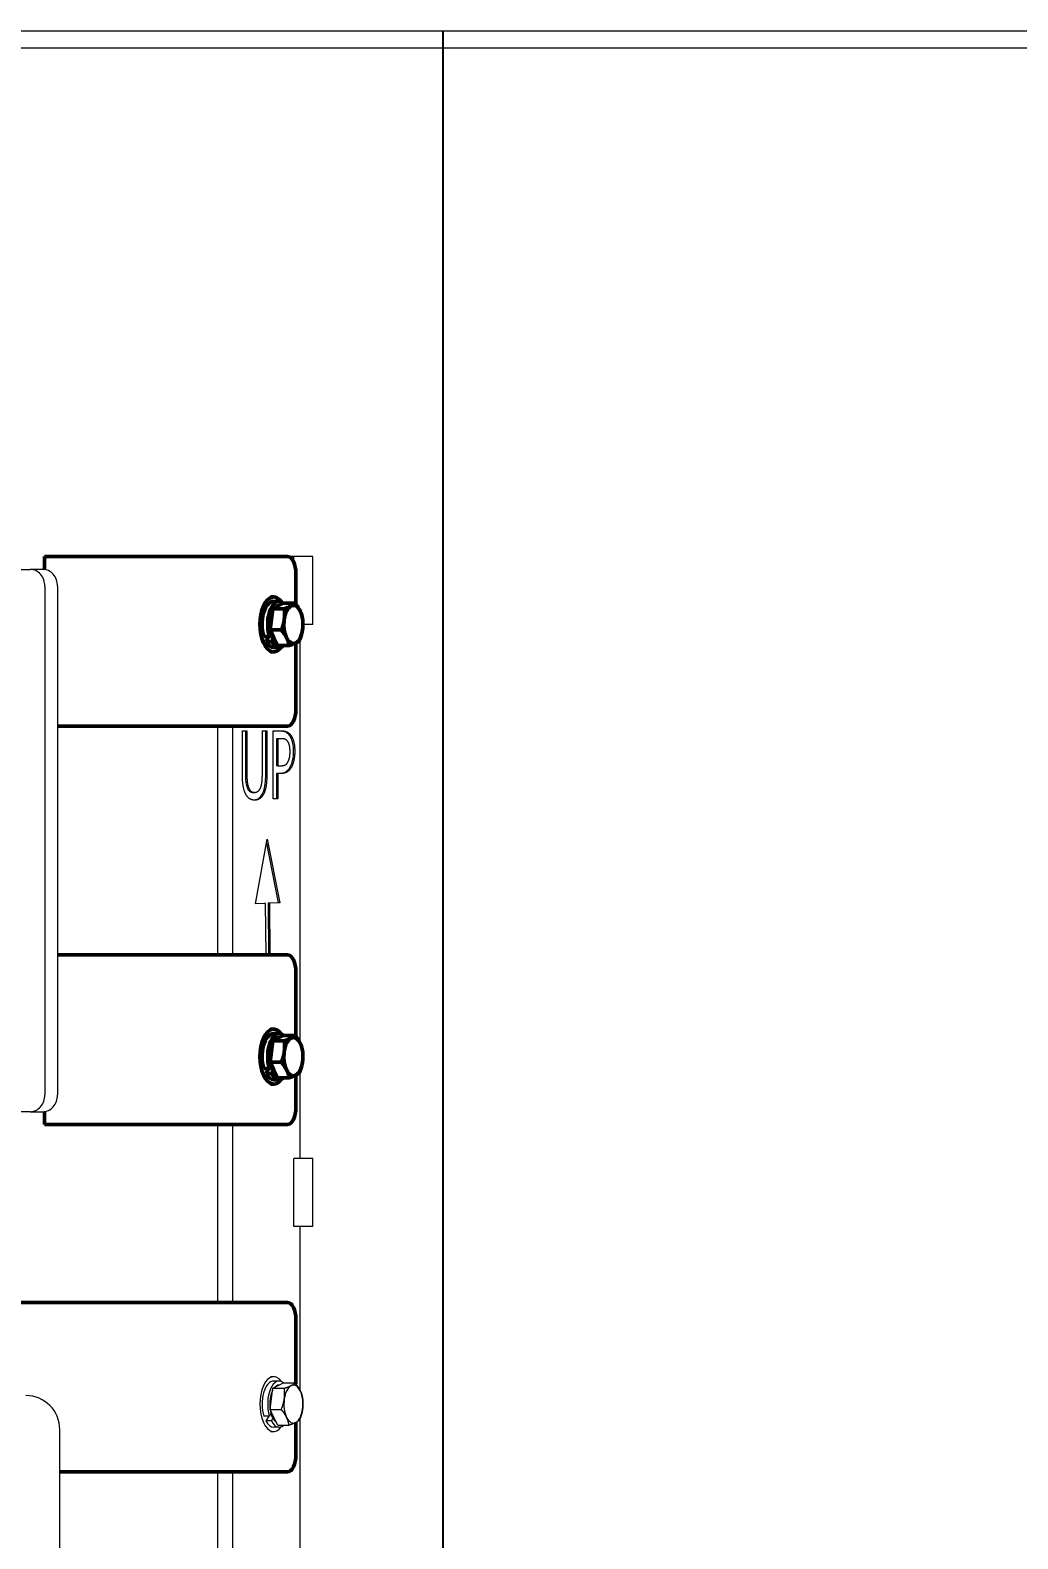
# Model space of a CAD drawing. Header units: inches. Extents: x 17 to 469, y 7 to 301.
# Drawn here: x 353.88 to 368.45, y 93.52 to 115.77 of the extents above; entities that cross this region are included whole.
import ezdxf

# ---------------------------------------------------------------- set-up
doc = ezdxf.new("R2010")
doc.units = ezdxf.units.IN
doc.header["$LTSCALE"] = 14
doc.header["$MEASUREMENT"] = 0
doc.layers.add('Dimension (ANSI)', color=7, linetype='Continuous', lineweight=25)
doc.layers.add('Visible (ANSI)', color=7, linetype='Continuous', lineweight=50)
doc.styles.add('MEMCOR Medium', font='arial.ttf')
doc.dimstyles.new('Default (ANSI)', dxfattribs={"dimscale": 14, "dimtxt": 0.15, "dimasz": 0.098425, "dimexe": 0.125, "dimexo": 0.0625, "dimgap": 0.031496, "dimtad": 0, "dimtih": 1, "dimtoh": 1, "dimdec": 4, "dimrnd": 1e-08, "dimzin": 3, "dimdsep": 46, "dimlunit": 5, "dimtxsty": 'MEMCOR Medium', "dimcen": 0.09, "dimdle": 0.393701, "dimclrd": 256, "dimclre": 256, "dimclrt": 256, "dimadec": 0, "dimazin": 1, "dimtfac": 0.8, "dimtofl": 0, "dimtmove": 0, "dimatfit": 3, "dimfxl": 1, "dimfrac": 1, "dimtolj": 1, "dimtzin": 4, "dimlwd": -1, "dimlwe": -1, "dimarcsym": 0})

# ---------------------------------------------------------------- blocks, each defined once
blk = doc.blocks.new('*D28')
at = {"layer": 'Defpoints', "color": 0, "transparency": 16777216}
for p in [(297.357, 132.024), (359.397, 132.024), (339.738, 39.509)]:
    blk.add_point(p, dxfattribs=at)
at = {"layer": 'Dimension (ANSI)', "transparency": 16777216}
for p, q in [((358.522, 132.024), (295.607, 132.024)), ((297.357, 130.646), (297.357, 97.371)), ((297.357, 40.887), (297.357, 83.053)), ((338.863, 39.509), (295.607, 39.509))]:
    blk.add_line(p, q, dxfattribs=at)
for points in [[(297.127, 130.646), (297.587, 130.646), (297.357, 132.024)], [(297.127, 40.887), (297.587, 40.887), (297.357, 39.509)]]:
    blk.add_solid(points, dxfattribs=at)
at = {"layer": 'Dimension (ANSI)', "transparency": 16777216, "char_height": 2.1, "attachment_point": 5, "style": 'MEMCOR Medium'}
for s, insert in [('\\A1; \\fArial|b0|i0;92{\\H0.8x;\\S1#2;} in', (297.357, 92.358)), ('\\A1;[2349.9 mm]{\\P\\fArial|b0|i0;SHIPPING HEIGHT\\P\\fArial|b0|i0;REF.}', (297.357, 85.199))]:
    blk.add_mtext(s, dxfattribs=dict(at, insert=insert))

msp = doc.modelspace()

# ---------------------------------------------------------------- linework, layer by layer
at = {"layer": 'Visible (ANSI)', "linetype": 'Continuous', "lineweight": 18}
for p, q in [((373.371998, 115.759211), (338.50471, 115.759211)), ((359.970446, 115.509211), (359.970424, 115.759211)), ((359.970446, 115.759211), (359.970446, 50.759211)), ((359.970446, 115.759211), (359.970446, 115.509211)), ((359.970451, 50.759211), (359.970451, 115.759211)), ((359.974062, 115.759211), (359.974062, 50.759211)), ((359.974067, 50.759211), (359.974067, 115.759211)), ((359.974089, 115.759211), (359.974067, 115.509211)), ((359.974067, 115.509211), (359.974067, 115.759211)), ((359.970446, 115.509211), (339.225571, 115.509211)), ((373.371998, 115.509211), (359.974067, 115.509211)), ((357.774897, 108.009211), (357.679159, 108.009211)), ((358.055265, 108.009211), (357.774897, 108.009211)), ((357.774897, 107.919949), (357.774897, 108.009211)), ((358.055265, 107.009211), (358.055265, 108.009211)), ((342.191273, 107.821711), (353.882616, 107.821711)), ((354.070116, 107.821711), (353.882616, 107.821711)), ((354.099123, 107.571711), (354.099123, 100.071711)), ((354.286623, 107.571711), (354.286623, 100.071711)), ((358.055265, 107.009211), (357.907663, 107.009211)), ((357.868647, 100.828548), (357.868647, 106.802871)), ((356.652141, 102.134211), (356.652141, 105.509211)), ((356.868647, 105.509211), (356.868647, 102.134211)), ((357.013217, 104.815055), (357.013217, 105.439042)), ((357.013217, 105.439042), (357.079667, 105.439042)), ((357.058016, 105.439042), (357.058016, 104.815055)), ((357.079667, 105.439042), (357.079667, 104.815055)), ((357.308597, 104.811813), (357.308597, 105.439042)), ((357.308597, 105.439042), (357.375048, 105.439042)), ((357.353397, 105.439042), (357.353397, 104.815055)), ((357.375048, 105.439042), (357.375048, 104.815055)), ((357.470267, 104.439042), (357.470267, 105.439042)), ((357.470267, 105.439042), (357.595875, 105.439042)), ((357.536717, 105.323969), (357.515067, 105.323969)), ((357.515067, 105.323969), (357.515067, 104.925265)), ((357.536717, 105.323969), (357.536717, 104.925265)), ((357.591823, 105.323969), (357.536717, 105.323969)), ((357.536717, 104.925265), (357.515067, 104.925265)), ((357.536717, 104.925265), (357.582098, 104.925265)), ((357.536717, 104.811813), (357.515067, 104.811813)), ((357.515067, 104.811813), (357.515067, 104.439042)), ((357.593038, 104.811813), (357.536717, 104.811813)), ((357.536717, 104.811813), (357.536717, 104.439042)), ((357.19393, 104.531424), (357.172279, 104.531424)), ((357.536717, 104.439042), (357.470267, 104.439042)), ((357.208942, 102.889669), (357.379088, 103.841872)), ((357.368772, 103.784139), (357.542166, 102.900944)), ((357.379088, 103.841872), (357.563816, 102.900944)), ((357.357028, 102.895169), (357.208942, 102.889669)), ((357.335378, 102.895169), (357.209087, 102.890478)), ((357.357028, 102.895169), (357.335378, 102.895169)), ((357.36212, 102.134211), (357.357028, 102.895169)), ((357.542166, 102.900944), (357.392022, 102.896751)), ((357.392022, 102.896751), (357.39779, 102.134211)), ((357.413673, 102.896751), (357.392022, 102.896751)), ((357.563816, 102.900944), (357.413673, 102.896751)), ((357.413673, 102.896751), (357.41944, 102.134211)), ((357.563816, 102.900944), (357.542166, 102.900944)), ((357.868647, 99.129211), (357.868647, 100.427871)), ((353.882616, 99.821711), (350.882562, 99.821711)), ((353.882616, 99.821711), (354.070116, 99.821711)), ((356.652141, 97.009211), (356.652141, 99.634211)), ((356.868647, 99.634211), (356.868647, 97.009211)), ((358.055265, 99.129211), (357.774897, 99.129211)), ((357.774897, 98.129211), (357.774897, 99.129211)), ((358.055265, 98.129211), (358.055265, 99.129211)), ((358.055265, 98.129211), (357.774897, 98.129211)), ((357.868647, 95.703548), (357.868647, 98.129211)), ((357.429159, 95.915211), (357.475309, 95.915211)), ((357.443136, 95.585426), (357.465137, 95.74158)), ((357.465137, 95.74158), (357.543754, 95.78155)), ((357.465137, 95.74158), (357.632195, 95.74158)), ((357.556715, 95.849211), (357.475309, 95.849211)), ((357.543754, 95.78155), (357.622372, 95.82152)), ((357.560791, 95.790211), (357.556715, 95.790211)), ((357.622372, 95.82152), (357.78943, 95.82152)), ((357.421135, 95.429272), (357.443136, 95.585426)), ((357.411471, 95.332528), (357.330065, 95.332528)), ((357.404341, 95.332528), (357.359805, 95.259741)), ((357.441212, 95.259741), (357.359805, 95.259741)), ((357.434583, 95.370301), (357.411471, 95.332528)), ((357.421135, 95.429272), (357.588193, 95.429272)), ((357.477751, 95.313088), (357.421135, 95.429272)), ((357.438936, 95.356001), (357.425833, 95.356001)), ((357.441212, 95.259741), (357.464323, 95.297513)), ((357.534367, 95.196903), (357.477751, 95.313088)), ((357.868647, 90.249211), (357.868647, 95.302871)), ((354.320116, 79.634211), (354.320116, 95.134211)), ((357.429159, 95.103211), (357.475309, 95.103211)), ((357.556715, 95.169211), (357.475309, 95.169211)), ((357.534367, 95.196903), (357.701425, 95.196903)), ((356.652141, 80.759211), (356.652141, 94.509211)), ((356.868647, 94.509211), (356.868647, 80.759211))]:
    msp.add_line(p, q, dxfattribs=at)
at = {"layer": 'Visible (ANSI)'}
for p, q in [((359.974062, 114.784211), (359.970451, 114.784211)), ((359.970451, 114.284211), (359.974062, 114.284211)), ((354.095972, 108.009211), (354.095972, 107.819922)), ((355.380595, 108.009211), (354.095972, 108.009211)), ((355.380595, 108.009211), (355.978231, 108.009211)), ((357.679159, 108.009211), (355.978231, 108.009211)), ((357.804159, 107.303453), (357.804159, 107.759211)), ((357.429159, 107.415211), (357.475309, 107.415211)), ((357.465137, 107.24158), (357.543754, 107.28155)), ((357.556715, 107.349211), (357.475309, 107.349211)), ((357.543754, 107.28155), (357.622372, 107.32152)), ((357.560791, 107.290211), (357.556715, 107.290211)), ((357.622372, 107.32152), (357.78943, 107.32152)), ((357.421135, 106.929272), (357.443136, 107.085426)), ((357.443136, 107.085426), (357.465137, 107.24158)), ((357.465137, 107.24158), (357.632195, 107.24158)), ((357.411471, 106.832528), (357.330065, 106.832528)), ((357.404341, 106.832528), (357.359805, 106.759741)), ((357.434583, 106.870301), (357.411471, 106.832528)), ((357.421135, 106.929272), (357.588193, 106.929272)), ((357.477751, 106.813088), (357.421135, 106.929272)), ((357.438936, 106.856001), (357.425833, 106.856001)), ((357.441212, 106.759741), (357.359805, 106.759741)), ((357.429159, 106.603211), (357.475309, 106.603211)), ((357.441212, 106.759741), (357.464323, 106.797513)), ((357.556715, 106.669211), (357.475309, 106.669211)), ((357.534367, 106.696903), (357.477751, 106.813088)), ((357.534367, 106.696903), (357.701425, 106.696903)), ((357.804159, 105.759211), (357.804159, 106.738095)), ((354.286623, 105.509211), (355.380595, 105.509211)), ((355.978231, 105.509211), (355.380595, 105.509211)), ((355.978231, 105.509211), (357.679159, 105.509211)), ((355.380595, 102.134211), (354.286623, 102.134211)), ((355.380595, 102.134211), (355.978231, 102.134211)), ((357.679159, 102.134211), (355.978231, 102.134211)), ((357.804159, 100.928453), (357.804159, 101.884211)), ((357.429159, 101.040211), (357.475309, 101.040211)), ((357.443136, 100.710426), (357.465137, 100.86658)), ((357.465137, 100.86658), (357.543754, 100.90655)), ((357.465137, 100.86658), (357.632195, 100.86658)), ((357.556715, 100.974211), (357.475309, 100.974211)), ((357.543754, 100.90655), (357.622372, 100.94652)), ((357.560791, 100.915211), (357.556715, 100.915211)), ((357.622372, 100.94652), (357.78943, 100.94652)), ((357.421135, 100.554272), (357.443136, 100.710426)), ((357.411471, 100.457528), (357.330065, 100.457528)), ((357.404341, 100.457528), (357.359805, 100.384741)), ((357.441212, 100.384741), (357.359805, 100.384741)), ((357.434583, 100.495301), (357.411471, 100.457528)), ((357.421135, 100.554272), (357.588193, 100.554272)), ((357.477751, 100.438088), (357.421135, 100.554272)), ((357.438936, 100.481001), (357.425833, 100.481001)), ((357.441212, 100.384741), (357.464323, 100.422513)), ((357.534367, 100.321903), (357.477751, 100.438088)), ((357.804159, 99.884211), (357.804159, 100.363095)), ((357.429159, 100.228211), (357.475309, 100.228211)), ((357.556715, 100.294211), (357.475309, 100.294211)), ((357.534367, 100.321903), (357.701425, 100.321903)), ((354.095972, 99.8235), (354.095972, 99.634211)), ((354.095972, 99.634211), (355.380595, 99.634211)), ((355.978231, 99.634211), (355.380595, 99.634211)), ((355.978231, 99.634211), (357.679159, 99.634211)), ((355.380595, 97.009211), (353.636978, 97.009211)), ((355.380595, 97.009211), (355.978231, 97.009211)), ((357.679159, 97.009211), (355.978231, 97.009211)), ((357.804159, 95.803453), (357.804159, 96.759211)), ((357.804159, 94.759211), (357.804159, 95.238095)), ((354.320116, 94.509211), (355.380595, 94.509211)), ((355.978231, 94.509211), (355.380595, 94.509211)), ((355.978231, 94.509211), (357.679159, 94.509211))]:
    msp.add_line(p, q, dxfattribs=at)
at = {"layer": 'Visible (ANSI)', "linetype": 'Continuous', "lineweight": 18}
msp.add_arc((353.820116, 95.134211), 0.5, 0, 90, dxfattribs=at)
at = {"layer": 'Visible (ANSI)'}
for centre, major_axis, start_param, end_param in [((357.679159, 107.759211), (0, 0.25), 4.71238898, 6.283185307), ((357.475309, 107.009211), (0, -0.406), 2.53151287, 6.893265091), ((357.475309, 107.009211), (0, 0.34), 0, 2.117244484), ((357.556715, 107.009211), (0, 0.34), 5.876794941, 8.400429791), ((357.556715, 107.009211), (0, 0.281), 0, 0.525385983), ((357.767163, 107.009211), (0, 0.281), 0.248931828, 1.296129379), ((357.767163, 107.009211), (0, 0.281), 5.484919584, 6.532117135), ((357.556715, 107.009211), (0, 0.281), 0.744469658, 1.8477891), ((357.767163, 107.009211), (0, -0.281), 4.437722032, 5.484919584), ((357.767163, 107.009211), (0, 0.281), 4.437722032, 5.484919584), ((357.556715, 107.009211), (0, -0.281), 5.010649984, 5.959189183), ((357.767163, 107.009211), (0, -0.281), 0.248931828, 1.296129379), ((357.475309, 107.009211), (0, -0.34), 5.536195897, 6.283185307), ((357.556715, 107.009211), (0, -0.34), 5.536195897, 6.689575673), ((357.767163, 107.009211), (0, -0.281), 5.484919584, 6.532117135), ((357.679159, 105.759211), (0, -0.25), 0, 1.570796327), ((357.679159, 101.884211), (0, 0.25), 4.71238898, 6.283185307), ((357.475309, 100.634211), (0, -0.406), 2.53151287, 6.893265091), ((357.475309, 100.634211), (0, 0.34), 0, 2.117244484), ((357.556715, 100.634211), (0, 0.34), 5.876794941, 8.400429791), ((357.556715, 100.634211), (0, 0.281), 0.744469658, 1.8477891), ((357.556715, 100.634211), (0, 0.281), 0, 0.525385983), ((357.767163, 100.634211), (0, 0.281), 0.248931828, 1.296129379), ((357.767163, 100.634211), (0, 0.281), 5.484919584, 6.532117135), ((357.767163, 100.634211), (0, 0.281), 4.437722032, 5.484919584), ((357.767163, 100.634211), (0, -0.281), 4.437722032, 5.484919584), ((357.475309, 100.634211), (0, -0.34), 5.536195897, 6.283185307), ((357.556715, 100.634211), (0, -0.281), 5.010649984, 5.959189183), ((357.556715, 100.634211), (0, -0.34), 5.536195897, 6.689575673), ((357.767163, 100.634211), (0, -0.281), 5.484919584, 6.532117135), ((357.767163, 100.634211), (0, -0.281), 0.248931828, 1.296129379), ((357.679159, 99.884211), (0, -0.25), 0, 1.570796327), ((357.679159, 96.759211), (0, 0.25), 4.71238898, 6.283185307), ((357.679159, 94.759211), (0, -0.25), 0, 1.570796327)]:
    msp.add_ellipse(centre, major_axis=major_axis, ratio=0.5, start_param=start_param, end_param=end_param, dxfattribs=at)
at = {"layer": 'Visible (ANSI)', "linetype": 'Continuous', "lineweight": 18}
for centre, major_axis, ratio, start_param, end_param in [((353.882616, 107.571711), (0, 0.25), 0.866025404, 4.71238898, 6.283185307), ((354.070116, 107.571711), (0, 0.25), 0.866025404, 4.71238898, 6.283185307), ((353.882616, 100.071711), (0, -0.25), 0.866025404, 0, 1.570796327), ((354.070116, 100.071711), (0, -0.25), 0.866025404, 0, 1.570796327), ((357.475309, 95.509211), (0, -0.406), 0.5, 2.53151287, 6.893265091), ((357.475309, 95.509211), (0, 0.34), 0.5, 0, 2.117244484), ((357.556715, 95.509211), (0, 0.34), 0.5, 5.876794941, 8.400429791), ((357.556715, 95.509211), (0, 0.281), 0.5, 0.744469658, 1.8477891), ((357.556715, 95.509211), (0, 0.281), 0.5, 0, 0.525385983), ((357.767163, 95.509211), (0, 0.281), 0.5, 0.248931828, 1.296129379), ((357.767163, 95.509211), (0, 0.281), 0.5, 5.484919584, 6.532117135), ((357.767163, 95.509211), (0, 0.281), 0.5, 4.437722032, 5.484919584), ((357.767163, 95.509211), (0, -0.281), 0.5, 4.437722032, 5.484919584), ((357.475309, 95.509211), (0, -0.34), 0.5, 5.536195897, 6.283185307), ((357.556715, 95.509211), (0, -0.281), 0.5, 5.010649984, 5.959189183), ((357.556715, 95.509211), (0, -0.34), 0.5, 5.536195897, 6.689575673), ((357.767163, 95.509211), (0, -0.281), 0.5, 5.484919584, 6.532117135), ((357.767163, 95.509211), (0, -0.281), 0.5, 0.248931828, 1.296129379)]:
    msp.add_ellipse(centre, major_axis=major_axis, ratio=ratio, start_param=start_param, end_param=end_param, dxfattribs=at)
at = {"layer": 'Visible (ANSI)'}
for points in [[(357.632195, 107.24158), (357.696062, 107.263), (357.732548, 107.28155)], [(357.732548, 107.28155), (357.769034, 107.3001), (357.78943, 107.32152)], [(357.78943, 107.32152), (357.841506, 107.259257), (357.867781, 107.205335)], [(357.588193, 106.929272), (357.621719, 107.012955), (357.631929, 107.085426)], [(357.631929, 107.085426), (357.64214, 107.157897), (357.632195, 107.24158)], [(357.867781, 107.205335), (357.894057, 107.151414), (357.902662, 107.089151)], [(357.902662, 107.089151), (357.912607, 107.005468), (357.902396, 106.932997)], [(357.666544, 106.813088), (357.640269, 106.867009), (357.588193, 106.929272)], [(357.902396, 106.932997), (357.892185, 106.860525), (357.85866, 106.776843)], [(357.701425, 106.696903), (357.69282, 106.759166), (357.666544, 106.813088)], [(357.801778, 106.736873), (357.765291, 106.718323), (357.701425, 106.696903)], [(357.85866, 106.776843), (357.838264, 106.755423), (357.801778, 106.736873)], [(357.631929, 100.710426), (357.64214, 100.782897), (357.632195, 100.86658)], [(357.632195, 100.86658), (357.696062, 100.888), (357.732548, 100.90655)], [(357.732548, 100.90655), (357.769034, 100.9251), (357.78943, 100.94652)], [(357.78943, 100.94652), (357.841506, 100.884257), (357.867781, 100.830335)], [(357.867781, 100.830335), (357.894057, 100.776414), (357.902662, 100.714151)], [(357.588193, 100.554272), (357.621719, 100.637955), (357.631929, 100.710426)], [(357.902662, 100.714151), (357.912607, 100.630468), (357.902396, 100.557997)], [(357.666544, 100.438088), (357.640269, 100.492009), (357.588193, 100.554272)], [(357.701425, 100.321903), (357.69282, 100.384166), (357.666544, 100.438088)], [(357.801778, 100.361873), (357.765291, 100.343323), (357.701425, 100.321903)], [(357.85866, 100.401843), (357.838264, 100.380423), (357.801778, 100.361873)], [(357.902396, 100.557997), (357.892185, 100.485525), (357.85866, 100.401843)]]:
    msp.add_rational_spline(points, [1, 1.0379548493, 1], degree=2, dxfattribs=at)
at = {"layer": 'Visible (ANSI)', "linetype": 'Continuous', "lineweight": 18}
for points, knots in [([(357.574224, 105.439042), (357.594411, 105.439042), (357.62518, 105.436809), (357.671381, 105.413874), (357.68913, 105.398838), (357.705099, 105.376643)], [-0.7255066345, -0.7255066345, -0.7255066345, -0.7255066345, -0.2963664951, -0.2963664951, 0, 0, 0, 0]), ([(357.705099, 105.376643), (357.716057, 105.361715), (357.725819, 105.344127), (357.740912, 105.307298), (357.748686, 105.284738), (357.761921, 105.218309), (357.764662, 105.177717), (357.764662, 105.137583)], [-0.8444770711, -0.8444770711, -0.8444770711, -0.8444770711, -0.5445297246, -0.5445297246, -0.3058237555, -0.3058237555, 0, 0, 0, 0]), ([(357.764662, 105.137583), (357.764662, 105.1139), (357.763506, 105.090429), (357.757964, 105.037781), (357.753505, 105.015367), (357.743121, 104.969005), (357.733463, 104.940172), (357.720901, 104.915541)], [-0.4807015504, -0.4807015504, -0.4807015504, -0.4807015504, -0.3871149581, -0.3871149581, -0.2680978808, -0.2680978808, 0, 0, 0, 0]), ([(357.058016, 104.815055), (357.058016, 104.749396), (357.060927, 104.713438), (357.065795, 104.665619), (357.071249, 104.638265), (357.079491, 104.613272)], [-0.371862003, -0.371862003, -0.371862003, -0.371862003, -0.2281453177, -0.2281453177, 0, 0, 0, 0]), ([(357.353397, 104.815055), (357.353397, 104.775108), (357.352244, 104.733971), (357.345018, 104.641526), (357.338915, 104.610807), (357.328793, 104.564428), (357.318665, 104.535326), (357.305585, 104.510355)], [-0.467674705, -0.467674705, -0.467674705, -0.467674705, -0.3856132751, -0.3856132751, -0.275578199, -0.275578199, 0, 0, 0, 0]), ([(357.720901, 104.915541), (357.71229, 104.898588), (357.702893, 104.883614), (357.682344, 104.857536), (357.671391, 104.84677), (357.647362, 104.828713), (357.620869, 104.811813), (357.571388, 104.811813)], [-2.121990443, -2.121990443, -2.121990443, -2.121990443, -1.442842816, -1.442842816, -0.754099623, -0.754099623, 0, 0, 0, 0]), ([(357.079491, 104.613272), (357.084167, 104.599105), (357.089777, 104.586626), (357.104539, 104.562703), (357.112667, 104.554692), (357.135429, 104.536001), (357.154225, 104.531424), (357.172279, 104.531424)], [-0.4545311978, -0.4545311978, -0.4545311978, -0.4545311978, -0.3744036195, -0.3744036195, -0.2751501522, -0.2751501522, 0, 0, 0, 0]), ([(357.305585, 104.510355), (357.297707, 104.494866), (357.289111, 104.481177), (357.270391, 104.457674), (357.260481, 104.448133), (357.238298, 104.432207), (357.217596, 104.420448), (357.183374, 104.418312)], [-1.621814164, -1.621814164, -1.621814164, -1.621814164, -1.122952591, -1.122952591, -0.623679835, -0.623679835, -0.058634828, -0.058634828, -0.058634828, -0.058634828])]:
    msp.add_open_spline(points, degree=3, knots=knots, dxfattribs=at)
for points in [[(357.680964, 105.285881), (357.665161, 105.306951), (357.623022, 105.323969), (357.591823, 105.323969)], [(357.595875, 105.439042), (357.640445, 105.439042), (357.702844, 105.409868), (357.72675, 105.376643)], [(357.717025, 105.133531), (357.717025, 105.185395), (357.699197, 105.26157), (357.680964, 105.285881)], [(357.72675, 105.376643), (357.754708, 105.338555), (357.786312, 105.221051), (357.786312, 105.137583)], [(357.688662, 104.985233), (357.703654, 105.015217), (357.717025, 105.085719), (357.717025, 105.133531)], [(357.786312, 105.137583), (357.786312, 105.072753), (357.763217, 104.95606), (357.742552, 104.915541)], [(357.061029, 104.510355), (357.034691, 104.562218), (357.013217, 104.708085), (357.013217, 104.815055)], [(357.079667, 104.815055), (357.079667, 104.745363), (357.088581, 104.651359), (357.101142, 104.613272)], [(357.375048, 104.815055), (357.375048, 104.710517), (357.353978, 104.561408), (357.327236, 104.510355)], [(357.582098, 104.925265), (357.622617, 104.925265), (357.672455, 104.951197), (357.688662, 104.985233)], [(357.742552, 104.915541), (357.71662, 104.864487), (357.646523, 104.811813), (357.593038, 104.811813)], [(357.101142, 104.613272), (357.114513, 104.572753), (357.160704, 104.531424), (357.19393, 104.531424)], [(357.19393, 104.531424), (357.225129, 104.531424), (357.273751, 104.572753), (357.287123, 104.613272)], [(357.287123, 104.613272), (357.299683, 104.651359), (357.308597, 104.744552), (357.308597, 104.811813)], [(357.19393, 104.417972), (357.149764, 104.417972), (357.084124, 104.464163), (357.061029, 104.510355)], [(357.327236, 104.510355), (357.30333, 104.463353), (357.240121, 104.417972), (357.19393, 104.417972)]]:
    msp.add_open_spline(points, degree=2, dxfattribs=at)
for points in [[(357.631929, 95.585426), (357.64214, 95.657897), (357.632195, 95.74158)], [(357.632195, 95.74158), (357.696062, 95.763), (357.732548, 95.78155)], [(357.732548, 95.78155), (357.769034, 95.8001), (357.78943, 95.82152)], [(357.78943, 95.82152), (357.841506, 95.759257), (357.867781, 95.705335)], [(357.867781, 95.705335), (357.894057, 95.651414), (357.902662, 95.589151)], [(357.588193, 95.429272), (357.621719, 95.512955), (357.631929, 95.585426)], [(357.902662, 95.589151), (357.912607, 95.505468), (357.902396, 95.432997)], [(357.666544, 95.313088), (357.640269, 95.367009), (357.588193, 95.429272)], [(357.701425, 95.196903), (357.69282, 95.259166), (357.666544, 95.313088)], [(357.85866, 95.276843), (357.838264, 95.255423), (357.801778, 95.236873)], [(357.902396, 95.432997), (357.892185, 95.360525), (357.85866, 95.276843)], [(357.801778, 95.236873), (357.765291, 95.218323), (357.701425, 95.196903)]]:
    msp.add_rational_spline(points, [1, 1.0379548493, 1], degree=2, dxfattribs=at)

# ---------------------------------------------------------------- dimensions: what is measured, and where the dimension line sits
at = {"layer": 'Dimension (ANSI)'}
dim = msp.add_linear_dim(base=(297.357054, 132.024211), p1=(339.737689, 39.509211), p2=(359.397256, 132.024211), angle=90, text=' \\fArial|b0|i0;<> in\\X[2349.9 mm]{\\P\\fArial|b0|i0;SHIPPING HEIGHT\\P\\fArial|b0|i0;REF.}', dimstyle='Default (ANSI)', override={"dimgap": 0.031496, "dimdec": 4, "dimpost": '', "dimtol": 0, "dimlim": 0, "dimtp": 0, "dimtm": 0, "dimtdec": 2, "dimatfit": 1}, dxfattribs=at)
dim.commit()
dim.dimension.update_dxf_attribs({"geometry": '*D28', "text_midpoint": (297.357054, 90.212079), "dimtype": 160})

doc.saveas('drawing.dxf')
